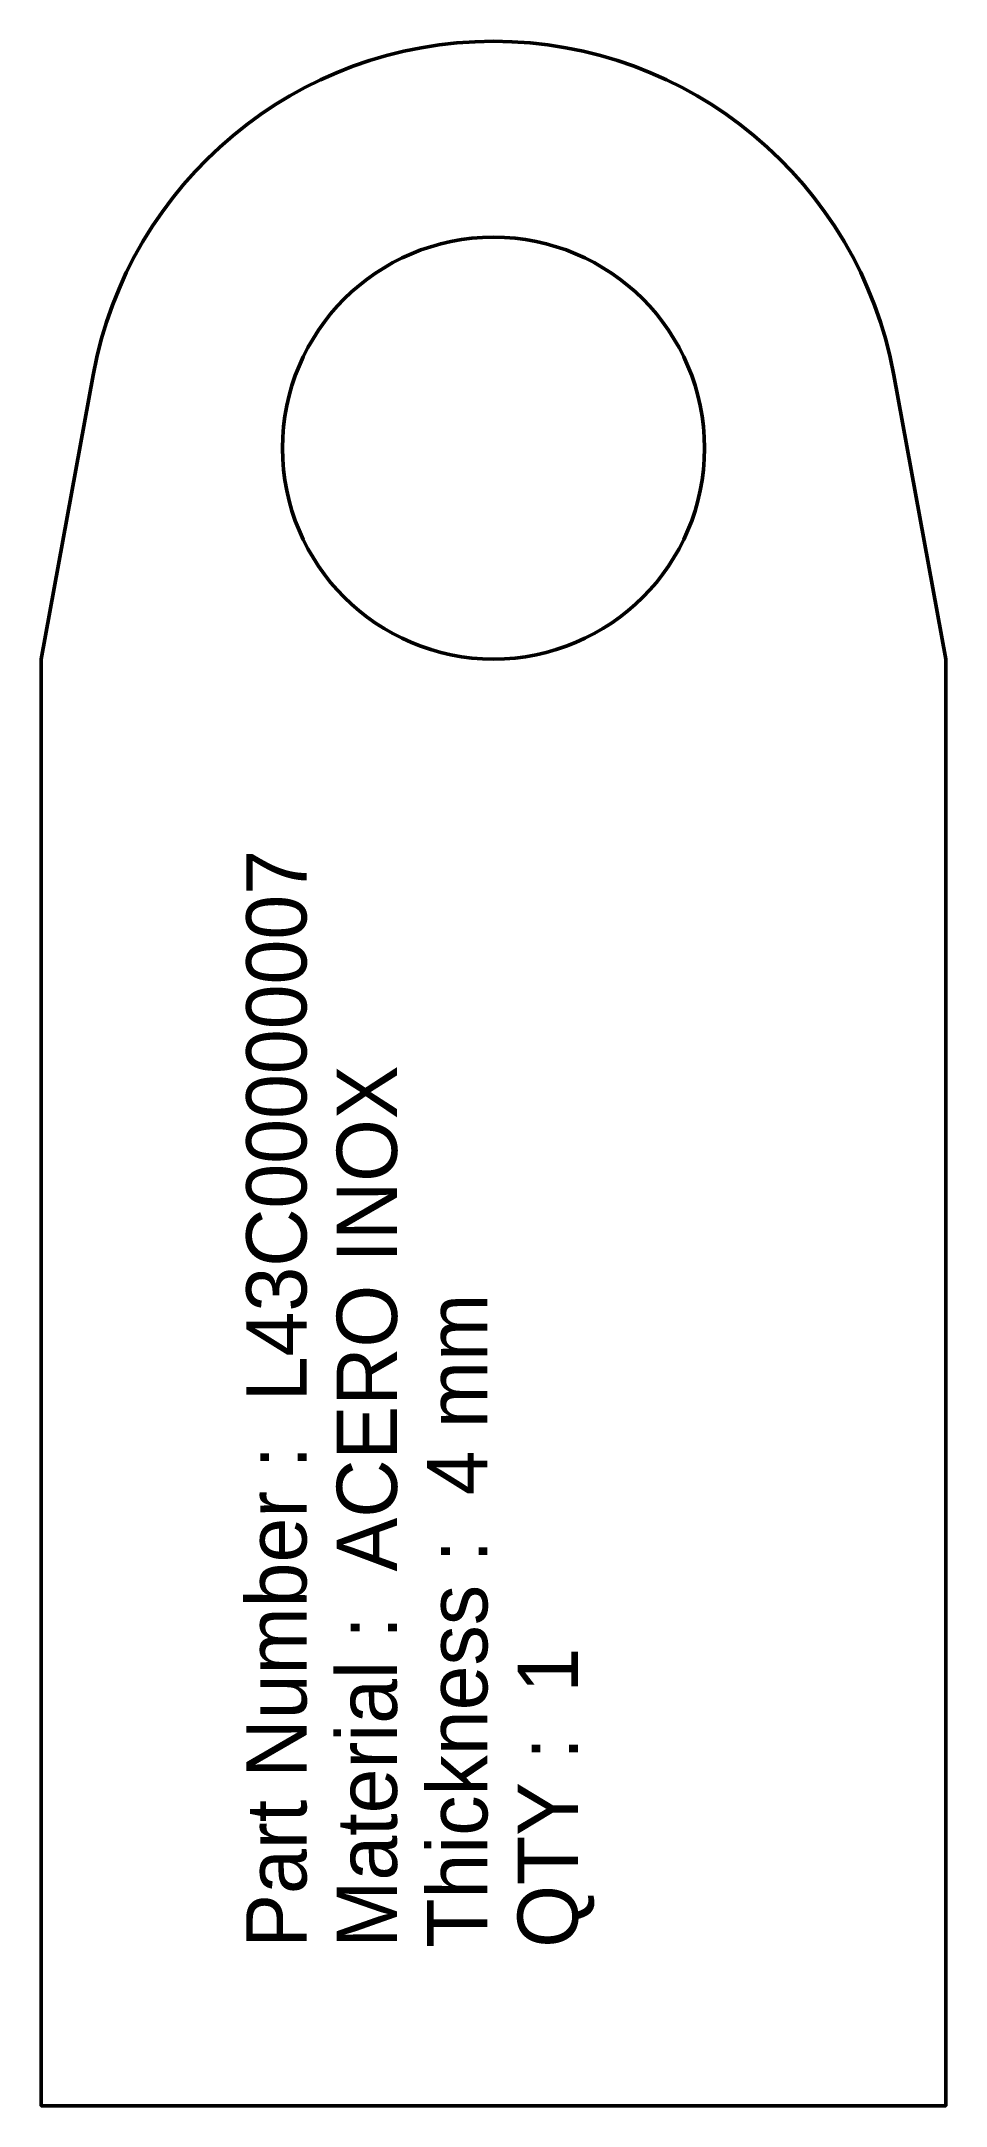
# Model space of a CAD drawing. Header units: millimetres. Extents: x 0 to 30, y 0 to 68.5.
import ezdxf

# ---------------------------------------------------------------- set-up
doc = ezdxf.new("R2010")
doc.units = ezdxf.units.MM
doc.layers.add('IV_INTERIOR_PROFILES', color=7, linetype='Continuous', lineweight=50)
doc.layers.add('IV_OUTER_PROFILE', color=7, linetype='Continuous', lineweight=50)
doc.layers.add('IV_TEXT', color=7, linetype='Continuous')

msp = doc.modelspace()

# ---------------------------------------------------------------- linework, layer by layer
at = {"layer": 'IV_INTERIOR_PROFILES'}
msp.add_circle((15, 55), 7, dxfattribs=at)
at = {"layer": 'IV_OUTER_PROFILE', "flags": 128}
msp.add_lwpolyline([(30, 48), (28.281, 57.423, 0.834058), (1.719, 57.423), (0, 48), (0, 0), (30, 0), (30, 48)], format="xyb", close=True, dxfattribs=at)

# ---------------------------------------------------------------- texts
at = {"layer": 'IV_TEXT'}
for s, p in [('Part Number :  L43C00000007', (8.799, 5.242)), ('Material :  ACERO INOX', (11.799, 5.242)), ('Thickness :  4 mm', (14.799, 5.242)), ('QTY :  1', (17.799, 5.242))]:
    msp.add_text(s, height=2, rotation=90, dxfattribs=at).set_placement(p)

doc.saveas('drawing.dxf')
